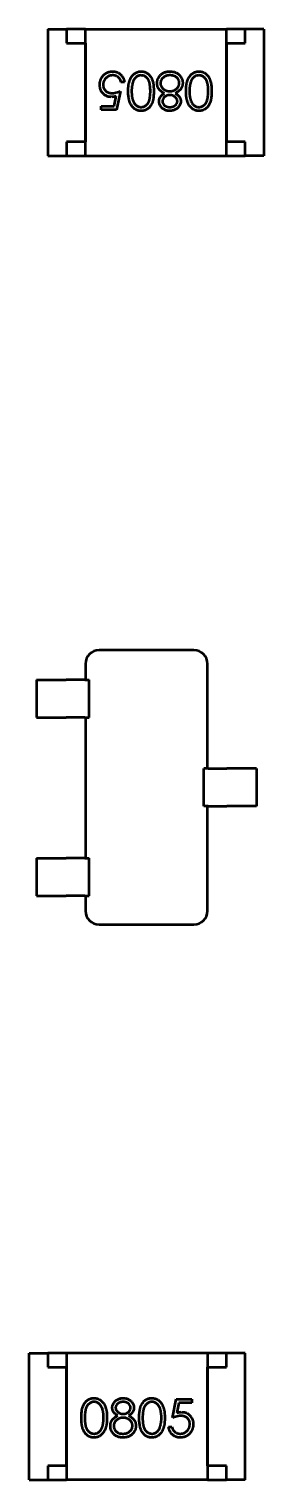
# Model space of a CAD drawing. Header units: millimetres. Extents: x -309 to 752, y -52 to 188.
# Drawn here: x 43.39 to 45.89, y 104.9 to 120.35 of the extents above; entities that cross this region are included whole.
import ezdxf

# ---------------------------------------------------------------- set-up
doc = ezdxf.new("R2010")
doc.units = ezdxf.units.MM
doc.header["$LTSCALE"] = 0.5
doc.layers.add('Видимый контур (ГОСТ)', color=7, linetype='Continuous', lineweight=50)

msp = doc.modelspace()

# ---------------------------------------------------------------- linework, layer by layer
at = {"layer": 'Видимый контур (ГОСТ)'}
for p, q in [((43.586, 120.351), (43.586, 119.001)), ((43.586, 120.351), (43.786, 120.351)), ((43.986, 120.351), (43.786, 120.351)), ((43.786, 120.351), (43.786, 120.201)), ((43.986, 119.001), (43.986, 120.351)), ((43.986, 120.351), (45.486, 120.351)), ((45.686, 120.351), (45.486, 120.351)), ((45.486, 119.001), (45.486, 120.351)), ((45.686, 120.201), (45.686, 120.351)), ((45.886, 120.351), (45.686, 120.351)), ((45.886, 120.351), (45.886, 119.001)), ((43.786, 120.201), (43.986, 120.201)), ((43.986, 120.201), (43.986, 119.151)), ((45.486, 120.201), (45.686, 120.201)), ((45.486, 120.201), (45.486, 119.151)), ((44.4, 119.786), (44.364, 119.786)), ((44.29, 119.53), (44.312, 119.635)), ((44.359, 119.689), (44.318, 119.489)), ((44.154, 119.53), (44.29, 119.53)), ((44.154, 119.489), (44.154, 119.53)), ((44.318, 119.489), (44.154, 119.489)), ((43.786, 119.151), (43.786, 119.001)), ((43.986, 119.151), (43.786, 119.151)), ((45.686, 119.151), (45.486, 119.151)), ((45.686, 119.001), (45.686, 119.151)), ((43.586, 119.001), (43.786, 119.001)), ((43.786, 119.001), (43.986, 119.001)), ((43.986, 119.001), (45.486, 119.001)), ((45.486, 119.001), (45.686, 119.001)), ((45.886, 119.001), (45.686, 119.001)), ((45.141, 113.736), (44.131, 113.736)), ((43.986, 113.591), (43.986, 113.421)), ((45.286, 112.476), (45.286, 113.591)), ((43.466, 113.421), (43.466, 113.021)), ((43.466, 113.421), (43.69, 113.421)), ((43.69, 113.421), (43.74, 113.421)), ((43.74, 113.421), (43.782, 113.421)), ((43.981, 113.421), (43.782, 113.421)), ((43.981, 113.421), (44.026, 113.421)), ((44.026, 113.021), (44.026, 113.421)), ((43.466, 113.021), (43.69, 113.021)), ((43.69, 113.021), (43.74, 113.021)), ((43.74, 113.021), (43.782, 113.021)), ((43.981, 113.021), (43.782, 113.021)), ((43.981, 113.021), (44.026, 113.021)), ((43.986, 113.021), (43.986, 111.521)), ((45.246, 112.076), (45.246, 112.476)), ((45.291, 112.476), (45.246, 112.476)), ((45.291, 112.476), (45.49, 112.476)), ((45.531, 112.476), (45.49, 112.476)), ((45.581, 112.476), (45.531, 112.476)), ((45.806, 112.476), (45.581, 112.476)), ((45.806, 112.476), (45.806, 112.076)), ((45.291, 112.076), (45.246, 112.076)), ((45.286, 110.961), (45.286, 112.076)), ((45.291, 112.076), (45.49, 112.076)), ((45.531, 112.076), (45.49, 112.076)), ((45.581, 112.076), (45.531, 112.076)), ((45.806, 112.076), (45.581, 112.076)), ((43.466, 111.521), (43.69, 111.521)), ((43.466, 111.521), (43.466, 111.121)), ((43.69, 111.521), (43.74, 111.521)), ((43.74, 111.521), (43.782, 111.521)), ((43.981, 111.521), (43.782, 111.521)), ((43.981, 111.521), (44.026, 111.521)), ((44.026, 111.121), (44.026, 111.521)), ((43.466, 111.121), (43.69, 111.121)), ((43.69, 111.121), (43.74, 111.121)), ((43.74, 111.121), (43.782, 111.121)), ((43.981, 111.121), (43.782, 111.121)), ((43.981, 111.121), (44.026, 111.121)), ((43.986, 111.121), (43.986, 110.961)), ((44.131, 110.816), (45.141, 110.816)), ((43.386, 104.901), (43.386, 106.251)), ((43.386, 106.251), (43.586, 106.251)), ((43.786, 106.251), (43.586, 106.251)), ((43.586, 106.251), (43.586, 106.101)), ((45.286, 106.251), (43.786, 106.251)), ((43.786, 106.251), (43.786, 104.901)), ((45.486, 106.251), (45.286, 106.251)), ((45.286, 106.251), (45.286, 104.901)), ((45.686, 106.251), (45.486, 106.251)), ((45.486, 106.101), (45.486, 106.251)), ((45.686, 104.901), (45.686, 106.251)), ((43.586, 106.101), (43.786, 106.101)), ((43.786, 105.051), (43.786, 106.101)), ((45.286, 106.101), (45.486, 106.101)), ((45.286, 105.051), (45.286, 106.101)), ((44.912, 105.563), (44.953, 105.763)), ((44.953, 105.763), (45.117, 105.763)), ((44.981, 105.722), (44.96, 105.617)), ((45.117, 105.722), (44.981, 105.722)), ((45.117, 105.763), (45.117, 105.722)), ((44.871, 105.466), (44.907, 105.466)), ((43.586, 105.051), (43.586, 104.901)), ((43.786, 105.051), (43.586, 105.051)), ((45.486, 105.051), (45.286, 105.051)), ((45.486, 104.901), (45.486, 105.051)), ((43.386, 104.901), (43.586, 104.901)), ((43.586, 104.901), (43.786, 104.901)), ((45.286, 104.901), (43.786, 104.901)), ((45.286, 104.901), (45.486, 104.901)), ((45.686, 104.901), (45.486, 104.901))]:
    msp.add_line(p, q, dxfattribs=at)
for centre, major_axis, start_param, end_param in [((44.141, 113.581), (0.113, -0.113), 2.389713, 3.893472), ((45.13, 113.581), (0.113, 0.113), 5.531306, 7.035065), ((44.141, 110.971), (0.113, 0.113), 2.389713, 3.893472), ((45.13, 110.971), (0.113, -0.113), 5.531306, 7.035065)]:
    msp.add_ellipse(centre, major_axis=major_axis, ratio=0.935113, start_param=start_param, end_param=end_param, dxfattribs=at)
for points, knots in [([(44.139, 119.758), (44.139, 119.761), (44.139, 119.768), (44.14, 119.777), (44.141, 119.787), (44.143, 119.796), (44.146, 119.805), (44.149, 119.814), (44.153, 119.822), (44.157, 119.831), (44.161, 119.839), (44.167, 119.846), (44.172, 119.853), (44.178, 119.86), (44.185, 119.866), (44.191, 119.872), (44.199, 119.877), (44.206, 119.881), (44.214, 119.886), (44.222, 119.889), (44.231, 119.892), (44.24, 119.895), (44.249, 119.897), (44.258, 119.898), (44.268, 119.899), (44.275, 119.899), (44.278, 119.899)], [0, 0, 0, 0, 0.044014, 0.087434, 0.130118, 0.172554, 0.214555, 0.256298, 0.298438, 0.340849, 0.382715, 0.423924, 0.464246, 0.504074, 0.543862, 0.583567, 0.623094, 0.663229, 0.703551, 0.743938, 0.784541, 0.82575, 0.867757, 0.910745, 0.954914, 1, 1, 1, 1]), ([(44.278, 119.899), (44.282, 119.899), (44.29, 119.899), (44.301, 119.897), (44.312, 119.895), (44.323, 119.891), (44.333, 119.887), (44.343, 119.881), (44.352, 119.875), (44.36, 119.868), (44.368, 119.86), (44.375, 119.851), (44.382, 119.841), (44.387, 119.832), (44.392, 119.821), (44.395, 119.81), (44.398, 119.798), (44.4, 119.79), (44.4, 119.786)], [0, 0, 0, 0, 0.065421, 0.128708, 0.190236, 0.250724, 0.310637, 0.370766, 0.431615, 0.493523, 0.555883, 0.617342, 0.678668, 0.740711, 0.802985, 0.866803, 0.932347, 1, 1, 1, 1]), ([(44.441, 119.689), (44.441, 119.695), (44.441, 119.707), (44.442, 119.724), (44.444, 119.741), (44.445, 119.756), (44.448, 119.771), (44.451, 119.784), (44.455, 119.797), (44.459, 119.809), (44.464, 119.82), (44.469, 119.83), (44.474, 119.839), (44.48, 119.848), (44.487, 119.856), (44.494, 119.864), (44.501, 119.87), (44.509, 119.876), (44.517, 119.882), (44.525, 119.886), (44.534, 119.89), (44.542, 119.893), (44.551, 119.896), (44.56, 119.898), (44.57, 119.899), (44.576, 119.899), (44.579, 119.899)], [0, 0, 0, 0, 0.065063, 0.126773, 0.185516, 0.240765, 0.29298, 0.34225, 0.388919, 0.432776, 0.474628, 0.514775, 0.553606, 0.591426, 0.628028, 0.663804, 0.698984, 0.733591, 0.767628, 0.801208, 0.834264, 0.866981, 0.89972, 0.932702, 0.966176, 1, 1, 1, 1]), ([(44.579, 119.899), (44.582, 119.899), (44.589, 119.899), (44.598, 119.898), (44.607, 119.896), (44.616, 119.894), (44.624, 119.891), (44.632, 119.887), (44.64, 119.882), (44.648, 119.877), (44.656, 119.871), (44.663, 119.865), (44.669, 119.857), (44.675, 119.85), (44.681, 119.841), (44.687, 119.832), (44.692, 119.822), (44.696, 119.811), (44.7, 119.8), (44.704, 119.787), (44.706, 119.773), (44.709, 119.759), (44.711, 119.743), (44.712, 119.726), (44.713, 119.708), (44.713, 119.695), (44.713, 119.689)], [0, 0, 0, 0, 0.033787, 0.066622, 0.099285, 0.131361, 0.163585, 0.196104, 0.228902, 0.262158, 0.295991, 0.330218, 0.36506, 0.400951, 0.43762, 0.475708, 0.515381, 0.556414, 0.599765, 0.646424, 0.696431, 0.749782, 0.806573, 0.867436, 0.931887, 1, 1, 1, 1]), ([(44.779, 119.855), (44.782, 119.859), (44.789, 119.866), (44.8, 119.875), (44.811, 119.882), (44.824, 119.888), (44.838, 119.893), (44.853, 119.897), (44.869, 119.899), (44.88, 119.899), (44.885, 119.899)], [0, 0, 0, 0, 0.119283, 0.237093, 0.354796, 0.474576, 0.59746, 0.724926, 0.858883, 1, 1, 1, 1]), ([(44.885, 119.899), (44.891, 119.899), (44.901, 119.899), (44.916, 119.897), (44.931, 119.894), (44.944, 119.89), (44.956, 119.884), (44.967, 119.878), (44.977, 119.87), (44.986, 119.861), (44.994, 119.851), (45.001, 119.841), (45.007, 119.831), (45.012, 119.82), (45.016, 119.809), (45.019, 119.798), (45.02, 119.787), (45.021, 119.779), (45.021, 119.776)], [0, 0, 0, 0, 0.078556, 0.152863, 0.22356, 0.290375, 0.355403, 0.418291, 0.480389, 0.543073, 0.604924, 0.664398, 0.721943, 0.778375, 0.83383, 0.888861, 0.944089, 1, 1, 1, 1]), ([(45.057, 119.689), (45.057, 119.695), (45.057, 119.707), (45.058, 119.724), (45.059, 119.741), (45.061, 119.756), (45.063, 119.771), (45.067, 119.784), (45.07, 119.797), (45.074, 119.809), (45.079, 119.82), (45.084, 119.83), (45.09, 119.839), (45.096, 119.848), (45.102, 119.856), (45.109, 119.864), (45.116, 119.87), (45.124, 119.876), (45.132, 119.882), (45.14, 119.886), (45.149, 119.89), (45.158, 119.893), (45.167, 119.896), (45.176, 119.898), (45.185, 119.899), (45.191, 119.899), (45.195, 119.899)], [0, 0, 0, 0, 0.065063, 0.126773, 0.185516, 0.240765, 0.29298, 0.34225, 0.388919, 0.432776, 0.474628, 0.514775, 0.553606, 0.591426, 0.628028, 0.663804, 0.698984, 0.733591, 0.767628, 0.801208, 0.834264, 0.866981, 0.89972, 0.932702, 0.966176, 1, 1, 1, 1]), ([(45.195, 119.899), (45.198, 119.899), (45.204, 119.899), (45.213, 119.898), (45.222, 119.896), (45.231, 119.894), (45.239, 119.891), (45.248, 119.887), (45.256, 119.882), (45.264, 119.877), (45.271, 119.871), (45.278, 119.865), (45.285, 119.857), (45.291, 119.85), (45.297, 119.841), (45.302, 119.832), (45.307, 119.822), (45.311, 119.811), (45.315, 119.8), (45.319, 119.787), (45.322, 119.773), (45.324, 119.759), (45.326, 119.743), (45.327, 119.726), (45.328, 119.708), (45.328, 119.695), (45.328, 119.689)], [0, 0, 0, 0, 0.033787, 0.066622, 0.099285, 0.131361, 0.163585, 0.196104, 0.228902, 0.262158, 0.295991, 0.330218, 0.36506, 0.400951, 0.43762, 0.475708, 0.515381, 0.556414, 0.599765, 0.646424, 0.696431, 0.749782, 0.806573, 0.867436, 0.931887, 1, 1, 1, 1]), ([(44.265, 119.627), (44.26, 119.627), (44.251, 119.628), (44.238, 119.629), (44.226, 119.632), (44.214, 119.636), (44.203, 119.641), (44.193, 119.648), (44.183, 119.655), (44.174, 119.664), (44.166, 119.673), (44.158, 119.684), (44.152, 119.694), (44.147, 119.706), (44.143, 119.718), (44.141, 119.731), (44.139, 119.744), (44.139, 119.753), (44.139, 119.758)], [0, 0, 0, 0, 0.065808, 0.129394, 0.190894, 0.251281, 0.310815, 0.370371, 0.430768, 0.492881, 0.555104, 0.616067, 0.677256, 0.73826, 0.800762, 0.864778, 0.931045, 1, 1, 1, 1]), ([(44.276, 119.858), (44.273, 119.858), (44.266, 119.858), (44.256, 119.856), (44.246, 119.854), (44.237, 119.851), (44.228, 119.847), (44.22, 119.842), (44.212, 119.836), (44.204, 119.829), (44.197, 119.822), (44.191, 119.814), (44.186, 119.805), (44.182, 119.796), (44.179, 119.787), (44.176, 119.777), (44.175, 119.767), (44.175, 119.76), (44.175, 119.757)], [0, 0, 0, 0, 0.064207, 0.126425, 0.18768, 0.248216, 0.308305, 0.369661, 0.431699, 0.495947, 0.559758, 0.622295, 0.683911, 0.745092, 0.80674, 0.869087, 0.93329, 1, 1, 1, 1]), ([(44.175, 119.757), (44.175, 119.753), (44.175, 119.747), (44.176, 119.738), (44.178, 119.729), (44.181, 119.721), (44.185, 119.713), (44.189, 119.706), (44.195, 119.699), (44.201, 119.693), (44.208, 119.687), (44.215, 119.682), (44.223, 119.678), (44.231, 119.674), (44.241, 119.672), (44.25, 119.67), (44.26, 119.668), (44.267, 119.668), (44.271, 119.668)], [0, 0, 0, 0, 0.065351, 0.127916, 0.18836, 0.247216, 0.30563, 0.36377, 0.422661, 0.482687, 0.5433, 0.604118, 0.664965, 0.727413, 0.791468, 0.858055, 0.927037, 1, 1, 1, 1]), ([(44.364, 119.786), (44.363, 119.79), (44.362, 119.797), (44.358, 119.808), (44.353, 119.817), (44.348, 119.825), (44.342, 119.832), (44.334, 119.839), (44.326, 119.844), (44.317, 119.849), (44.307, 119.853), (44.297, 119.856), (44.287, 119.858), (44.28, 119.858), (44.276, 119.858)], [0, 0, 0, 0, 0.094687, 0.181994, 0.264377, 0.34218, 0.418618, 0.496509, 0.577369, 0.661511, 0.746733, 0.831258, 0.915206, 1, 1, 1, 1]), ([(44.492, 119.789), (44.491, 119.786), (44.489, 119.779), (44.485, 119.767), (44.483, 119.755), (44.481, 119.743), (44.479, 119.73), (44.478, 119.717), (44.477, 119.703), (44.477, 119.694), (44.477, 119.689)], [0, 0, 0, 0, 0.110588, 0.224542, 0.342503, 0.464324, 0.590756, 0.722227, 0.858843, 1, 1, 1, 1]), ([(44.578, 119.858), (44.574, 119.858), (44.565, 119.857), (44.552, 119.854), (44.539, 119.849), (44.529, 119.842), (44.522, 119.836), (44.517, 119.831), (44.512, 119.826), (44.507, 119.819), (44.503, 119.813), (44.499, 119.805), (44.495, 119.798), (44.493, 119.792), (44.492, 119.789)], [0, 0, 0, 0, 0.112813, 0.225394, 0.339595, 0.459675, 0.521735, 0.583926, 0.648174, 0.713881, 0.781004, 0.851451, 0.924051, 1, 1, 1, 1]), ([(44.677, 119.689), (44.677, 119.694), (44.677, 119.704), (44.676, 119.72), (44.675, 119.734), (44.674, 119.747), (44.672, 119.759), (44.67, 119.77), (44.668, 119.78), (44.665, 119.789), (44.662, 119.797), (44.658, 119.805), (44.654, 119.812), (44.65, 119.819), (44.645, 119.825), (44.64, 119.831), (44.635, 119.836), (44.627, 119.842), (44.617, 119.848), (44.604, 119.854), (44.591, 119.857), (44.582, 119.858), (44.578, 119.858)], [0, 0, 0, 0, 0.072951, 0.141584, 0.205926, 0.265301, 0.320597, 0.371817, 0.41879, 0.461699, 0.502134, 0.540804, 0.578181, 0.614297, 0.649678, 0.684299, 0.718359, 0.752081, 0.817652, 0.879722, 0.939966, 1, 1, 1, 1]), ([(44.749, 119.772), (44.749, 119.776), (44.749, 119.784), (44.751, 119.795), (44.753, 119.806), (44.756, 119.817), (44.761, 119.827), (44.766, 119.837), (44.772, 119.846), (44.777, 119.852), (44.779, 119.855)], [0, 0, 0, 0, 0.128158, 0.253673, 0.377325, 0.499385, 0.622918, 0.745839, 0.871395, 1, 1, 1, 1]), ([(44.826, 119.666), (44.823, 119.668), (44.817, 119.671), (44.807, 119.676), (44.799, 119.682), (44.791, 119.688), (44.784, 119.694), (44.778, 119.7), (44.772, 119.706), (44.767, 119.713), (44.763, 119.719), (44.759, 119.726), (44.756, 119.733), (44.753, 119.741), (44.751, 119.748), (44.75, 119.756), (44.749, 119.764), (44.749, 119.77), (44.749, 119.772)], [0, 0, 0, 0, 0.079525, 0.1551, 0.22722, 0.295911, 0.362056, 0.42552, 0.485813, 0.544495, 0.60146, 0.657841, 0.713974, 0.769468, 0.82613, 0.882885, 0.940701, 1, 1, 1, 1]), ([(44.885, 119.858), (44.881, 119.858), (44.874, 119.858), (44.863, 119.857), (44.853, 119.855), (44.844, 119.852), (44.835, 119.848), (44.827, 119.844), (44.819, 119.839), (44.812, 119.833), (44.806, 119.826), (44.8, 119.819), (44.795, 119.812), (44.791, 119.805), (44.788, 119.797), (44.786, 119.79), (44.785, 119.781), (44.785, 119.776), (44.785, 119.773)], [0, 0, 0, 0, 0.076559, 0.149161, 0.218827, 0.285567, 0.350313, 0.414125, 0.477179, 0.540368, 0.602202, 0.662034, 0.719934, 0.775907, 0.831115, 0.886667, 0.942552, 1, 1, 1, 1]), ([(44.785, 119.773), (44.785, 119.77), (44.785, 119.765), (44.786, 119.757), (44.789, 119.749), (44.792, 119.742), (44.796, 119.734), (44.801, 119.727), (44.807, 119.721), (44.813, 119.714), (44.821, 119.708), (44.828, 119.703), (44.837, 119.699), (44.845, 119.695), (44.854, 119.692), (44.863, 119.69), (44.873, 119.689), (44.879, 119.689), (44.883, 119.689)], [0, 0, 0, 0, 0.057339, 0.113063, 0.169181, 0.225775, 0.283826, 0.343454, 0.405907, 0.471392, 0.538003, 0.603064, 0.667602, 0.732225, 0.797005, 0.863048, 0.930357, 1, 1, 1, 1]), ([(44.883, 119.689), (44.886, 119.689), (44.893, 119.689), (44.903, 119.69), (44.913, 119.692), (44.923, 119.695), (44.931, 119.699), (44.94, 119.704), (44.948, 119.709), (44.956, 119.715), (44.962, 119.722), (44.968, 119.729), (44.973, 119.736), (44.978, 119.744), (44.981, 119.751), (44.983, 119.76), (44.984, 119.768), (44.985, 119.774), (44.985, 119.777)], [0, 0, 0, 0, 0.071269, 0.139812, 0.206497, 0.271535, 0.336082, 0.400528, 0.464984, 0.53005, 0.594423, 0.655583, 0.714849, 0.772115, 0.828999, 0.885122, 0.942079, 1, 1, 1, 1]), ([(44.985, 119.777), (44.985, 119.78), (44.984, 119.787), (44.982, 119.798), (44.978, 119.808), (44.972, 119.818), (44.966, 119.827), (44.957, 119.835), (44.948, 119.842), (44.937, 119.848), (44.925, 119.852), (44.913, 119.856), (44.899, 119.858), (44.89, 119.858), (44.885, 119.858)], [0, 0, 0, 0, 0.074898, 0.148596, 0.224471, 0.302323, 0.381919, 0.461149, 0.542417, 0.626716, 0.714597, 0.804903, 0.900127, 1, 1, 1, 1]), ([(45.021, 119.776), (45.021, 119.773), (45.02, 119.767), (45.02, 119.759), (45.018, 119.751), (45.016, 119.743), (45.013, 119.736), (45.01, 119.728), (45.006, 119.721), (45.002, 119.714), (44.997, 119.708), (44.991, 119.701), (44.985, 119.695), (44.978, 119.689), (44.97, 119.682), (44.961, 119.677), (44.952, 119.671), (44.945, 119.668), (44.942, 119.666)], [0, 0, 0, 0, 0.058854, 0.116315, 0.172675, 0.22878, 0.28458, 0.340257, 0.39663, 0.453507, 0.512318, 0.572648, 0.636022, 0.702363, 0.771483, 0.844184, 0.92007, 1, 1, 1, 1]), ([(45.108, 119.789), (45.106, 119.786), (45.104, 119.779), (45.101, 119.767), (45.098, 119.755), (45.096, 119.743), (45.095, 119.73), (45.093, 119.717), (45.093, 119.703), (45.093, 119.694), (45.092, 119.689)], [0, 0, 0, 0, 0.110588, 0.224542, 0.342503, 0.464324, 0.590756, 0.722227, 0.858843, 1, 1, 1, 1]), ([(45.193, 119.858), (45.189, 119.858), (45.18, 119.857), (45.167, 119.854), (45.155, 119.849), (45.145, 119.842), (45.137, 119.836), (45.132, 119.831), (45.127, 119.826), (45.122, 119.819), (45.118, 119.813), (45.114, 119.805), (45.111, 119.798), (45.109, 119.792), (45.108, 119.789)], [0, 0, 0, 0, 0.112813, 0.225394, 0.339595, 0.459675, 0.521735, 0.583926, 0.648174, 0.713881, 0.781004, 0.851451, 0.924051, 1, 1, 1, 1]), ([(45.292, 119.689), (45.292, 119.694), (45.292, 119.704), (45.292, 119.72), (45.291, 119.734), (45.29, 119.747), (45.288, 119.759), (45.286, 119.77), (45.283, 119.78), (45.28, 119.789), (45.277, 119.797), (45.273, 119.805), (45.27, 119.812), (45.265, 119.819), (45.26, 119.825), (45.255, 119.831), (45.25, 119.836), (45.242, 119.842), (45.232, 119.848), (45.22, 119.854), (45.207, 119.857), (45.198, 119.858), (45.193, 119.858)], [0, 0, 0, 0, 0.072951, 0.141584, 0.205926, 0.265301, 0.320597, 0.371817, 0.41879, 0.461699, 0.502134, 0.540804, 0.578181, 0.614297, 0.649678, 0.684299, 0.718359, 0.752081, 0.817652, 0.879722, 0.939966, 1, 1, 1, 1]), ([(44.312, 119.635), (44.307, 119.634), (44.299, 119.632), (44.287, 119.629), (44.276, 119.628), (44.268, 119.627), (44.265, 119.627)], [0, 0, 0, 0, 0.275068, 0.532901, 0.773973, 1, 1, 1, 1]), ([(44.271, 119.668), (44.278, 119.668), (44.291, 119.669), (44.331, 119.678), (44.35, 119.685), (44.359, 119.689)], [0, 0, 0, 0, 0.001976248, 0.001976248, 0.003940074, 0.003940074, 0.003940074, 0.003940074]), ([(44.579, 119.479), (44.576, 119.479), (44.57, 119.479), (44.56, 119.48), (44.551, 119.482), (44.542, 119.484), (44.534, 119.487), (44.525, 119.491), (44.517, 119.496), (44.509, 119.501), (44.501, 119.507), (44.494, 119.514), (44.487, 119.521), (44.481, 119.529), (44.475, 119.538), (44.469, 119.547), (44.464, 119.558), (44.459, 119.568), (44.455, 119.58), (44.451, 119.593), (44.448, 119.607), (44.446, 119.621), (44.444, 119.637), (44.442, 119.653), (44.441, 119.671), (44.441, 119.683), (44.441, 119.689)], [0, 0, 0, 0, 0.033788, 0.067194, 0.099862, 0.132567, 0.165151, 0.197913, 0.231319, 0.265083, 0.299255, 0.334399, 0.369943, 0.406284, 0.444064, 0.482998, 0.523354, 0.565537, 0.609613, 0.656391, 0.705885, 0.758325, 0.813832, 0.872795, 0.934722, 1, 1, 1, 1]), ([(44.477, 119.689), (44.477, 119.684), (44.477, 119.675), (44.478, 119.661), (44.479, 119.648), (44.48, 119.635), (44.482, 119.624), (44.484, 119.612), (44.487, 119.602), (44.49, 119.592), (44.494, 119.583), (44.498, 119.575), (44.502, 119.567), (44.506, 119.559), (44.511, 119.553), (44.516, 119.547), (44.522, 119.542), (44.53, 119.535), (44.54, 119.529), (44.552, 119.524), (44.565, 119.52), (44.574, 119.52), (44.578, 119.52)], [0, 0, 0, 0, 0.065681, 0.128486, 0.188175, 0.245106, 0.299448, 0.350823, 0.399942, 0.446672, 0.491255, 0.533376, 0.573853, 0.612526, 0.649597, 0.685532, 0.720106, 0.753838, 0.818925, 0.880493, 0.940311, 1, 1, 1, 1]), ([(44.578, 119.52), (44.582, 119.52), (44.591, 119.52), (44.604, 119.524), (44.617, 119.529), (44.627, 119.536), (44.635, 119.541), (44.64, 119.547), (44.645, 119.552), (44.65, 119.559), (44.654, 119.565), (44.658, 119.572), (44.662, 119.58), (44.665, 119.589), (44.668, 119.598), (44.67, 119.608), (44.672, 119.619), (44.674, 119.631), (44.675, 119.644), (44.676, 119.658), (44.677, 119.673), (44.677, 119.683), (44.677, 119.689)], [0, 0, 0, 0, 0.060387, 0.120883, 0.182755, 0.247811, 0.281299, 0.315088, 0.349702, 0.384857, 0.420966, 0.458511, 0.497175, 0.537602, 0.580503, 0.627468, 0.678388, 0.733983, 0.793747, 0.857714, 0.926698, 1, 1, 1, 1]), ([(44.713, 119.689), (44.713, 119.683), (44.713, 119.67), (44.712, 119.652), (44.711, 119.635), (44.709, 119.619), (44.707, 119.604), (44.704, 119.591), (44.7, 119.578), (44.696, 119.567), (44.692, 119.556), (44.687, 119.546), (44.682, 119.537), (44.676, 119.528), (44.67, 119.52), (44.663, 119.513), (44.656, 119.507), (44.648, 119.501), (44.641, 119.496), (44.632, 119.491), (44.624, 119.487), (44.616, 119.484), (44.607, 119.482), (44.598, 119.48), (44.589, 119.479), (44.582, 119.479), (44.579, 119.479)], [0, 0, 0, 0, 0.068595, 0.133246, 0.194313, 0.251279, 0.304513, 0.354235, 0.400481, 0.443411, 0.484015, 0.523252, 0.561042, 0.5979, 0.633518, 0.668314, 0.702496, 0.736685, 0.770293, 0.803437, 0.835913, 0.86846, 0.900847, 0.933467, 0.966258, 1, 1, 1, 1]), ([(44.769, 119.582), (44.77, 119.587), (44.77, 119.595), (44.773, 119.608), (44.777, 119.619), (44.783, 119.63), (44.791, 119.64), (44.801, 119.65), (44.813, 119.658), (44.822, 119.663), (44.826, 119.666)], [0, 0, 0, 0, 0.121904, 0.239413, 0.35541, 0.472091, 0.592859, 0.718703, 0.854892, 1, 1, 1, 1]), ([(44.883, 119.648), (44.88, 119.648), (44.873, 119.647), (44.863, 119.646), (44.854, 119.643), (44.844, 119.639), (44.836, 119.634), (44.828, 119.628), (44.821, 119.621), (44.815, 119.613), (44.811, 119.605), (44.808, 119.597), (44.806, 119.589), (44.805, 119.584), (44.805, 119.581)], [0, 0, 0, 0, 0.08969, 0.178494, 0.266838, 0.356558, 0.445334, 0.530806, 0.614076, 0.697707, 0.779142, 0.855354, 0.928557, 1, 1, 1, 1]), ([(44.964, 119.582), (44.964, 119.584), (44.964, 119.588), (44.963, 119.594), (44.961, 119.6), (44.958, 119.606), (44.955, 119.611), (44.951, 119.617), (44.946, 119.622), (44.94, 119.627), (44.934, 119.632), (44.928, 119.636), (44.921, 119.64), (44.914, 119.643), (44.907, 119.645), (44.899, 119.647), (44.891, 119.648), (44.886, 119.648), (44.883, 119.648)], [0, 0, 0, 0, 0.054564, 0.107826, 0.161924, 0.21751, 0.274498, 0.334815, 0.397555, 0.464755, 0.532901, 0.600097, 0.665354, 0.731084, 0.796883, 0.863292, 0.930831, 1, 1, 1, 1]), ([(44.942, 119.666), (44.946, 119.663), (44.955, 119.659), (44.967, 119.65), (44.977, 119.64), (44.986, 119.629), (44.992, 119.618), (44.997, 119.606), (45, 119.594), (45, 119.585), (45, 119.581)], [0, 0, 0, 0, 0.14586, 0.282426, 0.41085, 0.535029, 0.654701, 0.770133, 0.884556, 1, 1, 1, 1]), ([(45.195, 119.479), (45.191, 119.479), (45.185, 119.479), (45.176, 119.48), (45.167, 119.482), (45.158, 119.484), (45.149, 119.487), (45.141, 119.491), (45.132, 119.496), (45.124, 119.501), (45.117, 119.507), (45.109, 119.514), (45.103, 119.521), (45.096, 119.529), (45.09, 119.538), (45.085, 119.547), (45.08, 119.558), (45.075, 119.568), (45.07, 119.58), (45.067, 119.593), (45.064, 119.607), (45.061, 119.621), (45.059, 119.637), (45.058, 119.653), (45.057, 119.671), (45.057, 119.683), (45.057, 119.689)], [0, 0, 0, 0, 0.033788, 0.067194, 0.099862, 0.132567, 0.165151, 0.197913, 0.231319, 0.265083, 0.299255, 0.334399, 0.369943, 0.406284, 0.444064, 0.482998, 0.523354, 0.565537, 0.609613, 0.656391, 0.705885, 0.758325, 0.813832, 0.872795, 0.934722, 1, 1, 1, 1]), ([(45.092, 119.689), (45.093, 119.684), (45.093, 119.675), (45.093, 119.661), (45.094, 119.648), (45.096, 119.635), (45.098, 119.624), (45.1, 119.612), (45.103, 119.602), (45.106, 119.592), (45.109, 119.583), (45.113, 119.575), (45.117, 119.567), (45.122, 119.559), (45.127, 119.553), (45.132, 119.547), (45.137, 119.542), (45.145, 119.535), (45.155, 119.529), (45.167, 119.524), (45.18, 119.52), (45.189, 119.52), (45.193, 119.52)], [0, 0, 0, 0, 0.065681, 0.128486, 0.188175, 0.245106, 0.299448, 0.350823, 0.399942, 0.446672, 0.491255, 0.533376, 0.573853, 0.612526, 0.649597, 0.685532, 0.720106, 0.753838, 0.818925, 0.880493, 0.940311, 1, 1, 1, 1]), ([(45.193, 119.52), (45.198, 119.52), (45.207, 119.52), (45.22, 119.524), (45.232, 119.529), (45.242, 119.536), (45.25, 119.541), (45.255, 119.547), (45.26, 119.552), (45.265, 119.559), (45.269, 119.565), (45.273, 119.572), (45.277, 119.58), (45.28, 119.589), (45.283, 119.598), (45.286, 119.608), (45.288, 119.619), (45.289, 119.631), (45.291, 119.644), (45.292, 119.658), (45.292, 119.673), (45.292, 119.683), (45.292, 119.689)], [0, 0, 0, 0, 0.060387, 0.120883, 0.182755, 0.247811, 0.281299, 0.315088, 0.349702, 0.384857, 0.420966, 0.458511, 0.497175, 0.537602, 0.580503, 0.627468, 0.678388, 0.733983, 0.793747, 0.857714, 0.926698, 1, 1, 1, 1]), ([(45.328, 119.689), (45.328, 119.683), (45.328, 119.67), (45.327, 119.652), (45.326, 119.635), (45.324, 119.619), (45.322, 119.604), (45.319, 119.591), (45.316, 119.578), (45.312, 119.567), (45.307, 119.556), (45.302, 119.546), (45.297, 119.537), (45.291, 119.528), (45.285, 119.52), (45.278, 119.513), (45.271, 119.507), (45.264, 119.501), (45.256, 119.496), (45.248, 119.491), (45.24, 119.487), (45.231, 119.484), (45.222, 119.482), (45.213, 119.48), (45.204, 119.479), (45.198, 119.479), (45.195, 119.479)], [0, 0, 0, 0, 0.068595, 0.133246, 0.194313, 0.251279, 0.304513, 0.354235, 0.400481, 0.443411, 0.484015, 0.523252, 0.561042, 0.5979, 0.633518, 0.668314, 0.702496, 0.736685, 0.770293, 0.803437, 0.835913, 0.86846, 0.900847, 0.933467, 0.966258, 1, 1, 1, 1]), ([(44.883, 119.479), (44.878, 119.479), (44.868, 119.479), (44.853, 119.482), (44.839, 119.486), (44.826, 119.492), (44.813, 119.5), (44.802, 119.509), (44.792, 119.52), (44.784, 119.531), (44.778, 119.543), (44.773, 119.556), (44.77, 119.569), (44.77, 119.578), (44.769, 119.582)], [0, 0, 0, 0, 0.08941, 0.176306, 0.262626, 0.349446, 0.435498, 0.518928, 0.601355, 0.684256, 0.765807, 0.844877, 0.92228, 1, 1, 1, 1]), ([(44.805, 119.581), (44.805, 119.579), (44.805, 119.575), (44.806, 119.57), (44.808, 119.564), (44.81, 119.559), (44.813, 119.554), (44.817, 119.549), (44.821, 119.544), (44.826, 119.539), (44.831, 119.534), (44.837, 119.53), (44.844, 119.527), (44.851, 119.524), (44.859, 119.522), (44.867, 119.521), (44.876, 119.52), (44.882, 119.52), (44.885, 119.52)], [0, 0, 0, 0, 0.050902, 0.101034, 0.151084, 0.203062, 0.256248, 0.310847, 0.368769, 0.430015, 0.49252, 0.556049, 0.621996, 0.690192, 0.761385, 0.836356, 0.915487, 1, 1, 1, 1]), ([(45, 119.581), (45, 119.577), (45, 119.568), (44.997, 119.556), (44.992, 119.543), (44.985, 119.531), (44.976, 119.519), (44.966, 119.509), (44.955, 119.5), (44.942, 119.492), (44.928, 119.486), (44.914, 119.482), (44.898, 119.479), (44.888, 119.479), (44.883, 119.479)], [0, 0, 0, 0, 0.074058, 0.14887, 0.226668, 0.307735, 0.391157, 0.473929, 0.557928, 0.644989, 0.733364, 0.821092, 0.909287, 1, 1, 1, 1]), ([(44.885, 119.52), (44.888, 119.52), (44.893, 119.52), (44.901, 119.521), (44.909, 119.522), (44.916, 119.524), (44.923, 119.527), (44.93, 119.53), (44.936, 119.534), (44.942, 119.538), (44.947, 119.543), (44.952, 119.547), (44.955, 119.553), (44.959, 119.558), (44.961, 119.564), (44.963, 119.569), (44.964, 119.576), (44.964, 119.58), (44.964, 119.582)], [0, 0, 0, 0, 0.075243, 0.147209, 0.216447, 0.284025, 0.350655, 0.415031, 0.47963, 0.544652, 0.608044, 0.667828, 0.725114, 0.780992, 0.835527, 0.889438, 0.944072, 1, 1, 1, 1]), ([(43.943, 105.563), (43.943, 105.569), (43.943, 105.582), (43.944, 105.6), (43.945, 105.617), (43.947, 105.633), (43.949, 105.648), (43.952, 105.661), (43.956, 105.674), (43.96, 105.685), (43.964, 105.696), (43.969, 105.706), (43.975, 105.715), (43.98, 105.724), (43.987, 105.731), (43.993, 105.739), (44, 105.745), (44.008, 105.751), (44.016, 105.756), (44.024, 105.761), (44.032, 105.765), (44.041, 105.768), (44.049, 105.77), (44.058, 105.772), (44.067, 105.773), (44.074, 105.773), (44.077, 105.773)], [0, 0, 0, 0, 0.068595, 0.133246, 0.194313, 0.251279, 0.304513, 0.354235, 0.400481, 0.443411, 0.484015, 0.523252, 0.561042, 0.5979, 0.633518, 0.668314, 0.702496, 0.736685, 0.770293, 0.803437, 0.835913, 0.86846, 0.900847, 0.933467, 0.966258, 1, 1, 1, 1]), ([(44.078, 105.732), (44.074, 105.732), (44.065, 105.732), (44.052, 105.728), (44.039, 105.723), (44.029, 105.716), (44.022, 105.71), (44.016, 105.705), (44.011, 105.7), (44.006, 105.693), (44.002, 105.687), (43.998, 105.679), (43.995, 105.672), (43.991, 105.663), (43.988, 105.654), (43.986, 105.644), (43.984, 105.633), (43.982, 105.621), (43.981, 105.608), (43.98, 105.594), (43.979, 105.579), (43.979, 105.568), (43.979, 105.563)], [0, 0, 0, 0, 0.060387, 0.120883, 0.182755, 0.247811, 0.281299, 0.315088, 0.349702, 0.384857, 0.420966, 0.458511, 0.497175, 0.537602, 0.580503, 0.627468, 0.678388, 0.733983, 0.793747, 0.857714, 0.926698, 1, 1, 1, 1]), ([(44.077, 105.773), (44.08, 105.773), (44.086, 105.773), (44.096, 105.772), (44.105, 105.77), (44.114, 105.768), (44.122, 105.765), (44.131, 105.761), (44.139, 105.756), (44.147, 105.751), (44.155, 105.745), (44.162, 105.738), (44.169, 105.731), (44.175, 105.723), (44.181, 105.714), (44.187, 105.705), (44.192, 105.694), (44.197, 105.683), (44.201, 105.672), (44.205, 105.659), (44.208, 105.645), (44.211, 105.631), (44.213, 105.615), (44.214, 105.599), (44.215, 105.581), (44.215, 105.569), (44.215, 105.563)], [0, 0, 0, 0, 0.033788, 0.067194, 0.099862, 0.132567, 0.165151, 0.197913, 0.231319, 0.265083, 0.299255, 0.334399, 0.369943, 0.406284, 0.444064, 0.482998, 0.523354, 0.565537, 0.609613, 0.656391, 0.705885, 0.758325, 0.813832, 0.872795, 0.934722, 1, 1, 1, 1]), ([(44.179, 105.563), (44.179, 105.568), (44.179, 105.577), (44.178, 105.591), (44.177, 105.604), (44.176, 105.617), (44.174, 105.628), (44.172, 105.64), (44.169, 105.65), (44.166, 105.66), (44.162, 105.669), (44.158, 105.677), (44.154, 105.685), (44.15, 105.692), (44.145, 105.699), (44.14, 105.705), (44.134, 105.71), (44.127, 105.716), (44.117, 105.723), (44.104, 105.728), (44.091, 105.732), (44.082, 105.732), (44.078, 105.732)], [0, 0, 0, 0, 0.065681, 0.128486, 0.188175, 0.245106, 0.299448, 0.350823, 0.399942, 0.446672, 0.491255, 0.533376, 0.573853, 0.612526, 0.649597, 0.685532, 0.720106, 0.753838, 0.818925, 0.880493, 0.940311, 1, 1, 1, 1]), ([(44.271, 105.671), (44.272, 105.675), (44.272, 105.684), (44.275, 105.696), (44.28, 105.709), (44.287, 105.721), (44.295, 105.733), (44.305, 105.743), (44.317, 105.752), (44.329, 105.76), (44.343, 105.766), (44.358, 105.77), (44.373, 105.773), (44.383, 105.773), (44.389, 105.773)], [0, 0, 0, 0, 0.074058, 0.14887, 0.226668, 0.307735, 0.391157, 0.473929, 0.557928, 0.644989, 0.733364, 0.821092, 0.909287, 1, 1, 1, 1]), ([(44.387, 105.732), (44.384, 105.732), (44.378, 105.732), (44.37, 105.731), (44.363, 105.73), (44.355, 105.728), (44.348, 105.725), (44.342, 105.722), (44.336, 105.718), (44.33, 105.714), (44.324, 105.709), (44.32, 105.704), (44.316, 105.699), (44.313, 105.694), (44.31, 105.688), (44.309, 105.682), (44.307, 105.676), (44.307, 105.672), (44.307, 105.67)], [0, 0, 0, 0, 0.075243, 0.147209, 0.216447, 0.284025, 0.350655, 0.415031, 0.47963, 0.544652, 0.608044, 0.667828, 0.725114, 0.780992, 0.835527, 0.889438, 0.944072, 1, 1, 1, 1]), ([(44.466, 105.671), (44.466, 105.673), (44.466, 105.677), (44.465, 105.682), (44.463, 105.688), (44.461, 105.693), (44.458, 105.698), (44.455, 105.703), (44.451, 105.708), (44.446, 105.713), (44.44, 105.718), (44.434, 105.722), (44.428, 105.725), (44.421, 105.728), (44.413, 105.73), (44.405, 105.731), (44.396, 105.732), (44.39, 105.732), (44.387, 105.732)], [0, 0, 0, 0, 0.050902, 0.101034, 0.151084, 0.203062, 0.256248, 0.310847, 0.368769, 0.430015, 0.49252, 0.556049, 0.621996, 0.690192, 0.761385, 0.836356, 0.915487, 1, 1, 1, 1]), ([(44.389, 105.773), (44.394, 105.773), (44.404, 105.773), (44.418, 105.77), (44.433, 105.766), (44.446, 105.759), (44.458, 105.752), (44.469, 105.743), (44.479, 105.732), (44.487, 105.721), (44.494, 105.709), (44.499, 105.696), (44.502, 105.683), (44.502, 105.674), (44.502, 105.67)], [0, 0, 0, 0, 0.08941, 0.176306, 0.262626, 0.349446, 0.435498, 0.518928, 0.601355, 0.684256, 0.765807, 0.844877, 0.92228, 1, 1, 1, 1]), ([(44.559, 105.563), (44.559, 105.569), (44.559, 105.582), (44.559, 105.6), (44.561, 105.617), (44.563, 105.633), (44.565, 105.648), (44.568, 105.661), (44.571, 105.674), (44.575, 105.685), (44.58, 105.696), (44.585, 105.706), (44.59, 105.715), (44.596, 105.724), (44.602, 105.731), (44.608, 105.739), (44.616, 105.745), (44.623, 105.751), (44.631, 105.756), (44.639, 105.761), (44.647, 105.765), (44.656, 105.768), (44.665, 105.77), (44.674, 105.772), (44.683, 105.773), (44.689, 105.773), (44.692, 105.773)], [0, 0, 0, 0, 0.068595, 0.133246, 0.194313, 0.251279, 0.304513, 0.354235, 0.400481, 0.443411, 0.484015, 0.523252, 0.561042, 0.5979, 0.633518, 0.668314, 0.702496, 0.736685, 0.770293, 0.803437, 0.835913, 0.86846, 0.900847, 0.933467, 0.966258, 1, 1, 1, 1]), ([(44.693, 105.732), (44.689, 105.732), (44.68, 105.732), (44.667, 105.728), (44.655, 105.723), (44.645, 105.716), (44.637, 105.71), (44.632, 105.705), (44.627, 105.7), (44.622, 105.693), (44.618, 105.687), (44.614, 105.679), (44.61, 105.672), (44.607, 105.663), (44.604, 105.654), (44.601, 105.644), (44.599, 105.633), (44.597, 105.621), (44.596, 105.608), (44.595, 105.594), (44.594, 105.579), (44.594, 105.568), (44.594, 105.563)], [0, 0, 0, 0, 0.060387, 0.120883, 0.182755, 0.247811, 0.281299, 0.315088, 0.349702, 0.384857, 0.420966, 0.458511, 0.497175, 0.537602, 0.580503, 0.627468, 0.678388, 0.733983, 0.793747, 0.857714, 0.926698, 1, 1, 1, 1]), ([(44.692, 105.773), (44.695, 105.773), (44.702, 105.773), (44.711, 105.772), (44.72, 105.77), (44.729, 105.768), (44.738, 105.765), (44.746, 105.761), (44.755, 105.756), (44.762, 105.751), (44.77, 105.745), (44.777, 105.738), (44.784, 105.731), (44.791, 105.723), (44.797, 105.714), (44.802, 105.705), (44.807, 105.694), (44.812, 105.683), (44.816, 105.672), (44.82, 105.659), (44.823, 105.645), (44.826, 105.631), (44.828, 105.615), (44.829, 105.599), (44.83, 105.581), (44.83, 105.569), (44.83, 105.563)], [0, 0, 0, 0, 0.033788, 0.067194, 0.099862, 0.132567, 0.165151, 0.197913, 0.231319, 0.265083, 0.299255, 0.334399, 0.369943, 0.406284, 0.444064, 0.482998, 0.523354, 0.565537, 0.609613, 0.656391, 0.705885, 0.758325, 0.813832, 0.872795, 0.934722, 1, 1, 1, 1]), ([(44.794, 105.563), (44.794, 105.568), (44.794, 105.577), (44.794, 105.591), (44.793, 105.604), (44.791, 105.617), (44.789, 105.628), (44.787, 105.64), (44.784, 105.65), (44.781, 105.66), (44.778, 105.669), (44.774, 105.677), (44.77, 105.685), (44.765, 105.692), (44.76, 105.699), (44.755, 105.705), (44.75, 105.71), (44.742, 105.716), (44.732, 105.723), (44.72, 105.728), (44.707, 105.732), (44.698, 105.732), (44.693, 105.732)], [0, 0, 0, 0, 0.065681, 0.128486, 0.188175, 0.245106, 0.299448, 0.350823, 0.399942, 0.446672, 0.491255, 0.533376, 0.573853, 0.612526, 0.649597, 0.685532, 0.720106, 0.753838, 0.818925, 0.880493, 0.940311, 1, 1, 1, 1]), ([(44.077, 105.353), (44.074, 105.353), (44.067, 105.353), (44.058, 105.354), (44.049, 105.356), (44.041, 105.358), (44.032, 105.361), (44.024, 105.365), (44.016, 105.37), (44.008, 105.375), (44.001, 105.381), (43.993, 105.387), (43.987, 105.394), (43.981, 105.402), (43.975, 105.411), (43.97, 105.42), (43.965, 105.43), (43.96, 105.441), (43.956, 105.452), (43.953, 105.465), (43.95, 105.479), (43.947, 105.493), (43.945, 105.509), (43.944, 105.526), (43.943, 105.544), (43.943, 105.557), (43.943, 105.563)], [0, 0, 0, 0, 0.033787, 0.066622, 0.099285, 0.131361, 0.163585, 0.196104, 0.228902, 0.262158, 0.295991, 0.330218, 0.36506, 0.400951, 0.43762, 0.475708, 0.515381, 0.556414, 0.599765, 0.646424, 0.696431, 0.749782, 0.806573, 0.867436, 0.931887, 1, 1, 1, 1]), ([(43.979, 105.563), (43.979, 105.558), (43.979, 105.547), (43.98, 105.532), (43.981, 105.518), (43.982, 105.505), (43.984, 105.493), (43.986, 105.482), (43.988, 105.472), (43.991, 105.463), (43.994, 105.455), (43.998, 105.447), (44.002, 105.44), (44.006, 105.433), (44.011, 105.427), (44.016, 105.421), (44.022, 105.416), (44.029, 105.41), (44.039, 105.404), (44.052, 105.398), (44.065, 105.395), (44.074, 105.394), (44.078, 105.394)], [0, 0, 0, 0, 0.072951, 0.141584, 0.205926, 0.265301, 0.320597, 0.371817, 0.41879, 0.461699, 0.502134, 0.540804, 0.578181, 0.614297, 0.649678, 0.684299, 0.718359, 0.752081, 0.817652, 0.879722, 0.939966, 1, 1, 1, 1]), ([(44.215, 105.563), (44.215, 105.557), (44.215, 105.545), (44.214, 105.527), (44.212, 105.511), (44.211, 105.496), (44.208, 105.481), (44.205, 105.467), (44.201, 105.455), (44.197, 105.443), (44.192, 105.432), (44.187, 105.422), (44.182, 105.413), (44.176, 105.404), (44.169, 105.396), (44.162, 105.388), (44.155, 105.381), (44.147, 105.375), (44.139, 105.37), (44.131, 105.365), (44.123, 105.362), (44.114, 105.358), (44.105, 105.356), (44.096, 105.354), (44.086, 105.353), (44.08, 105.353), (44.077, 105.353)], [0, 0, 0, 0, 0.065063, 0.126773, 0.185516, 0.240765, 0.29298, 0.34225, 0.388919, 0.432776, 0.474628, 0.514775, 0.553606, 0.591426, 0.628028, 0.663804, 0.698984, 0.733591, 0.767628, 0.801208, 0.834264, 0.866981, 0.89972, 0.932702, 0.966176, 1, 1, 1, 1]), ([(44.164, 105.463), (44.165, 105.466), (44.168, 105.473), (44.171, 105.485), (44.173, 105.496), (44.175, 105.509), (44.177, 105.522), (44.178, 105.535), (44.179, 105.549), (44.179, 105.558), (44.179, 105.563)], [0, 0, 0, 0, 0.110588, 0.224542, 0.342503, 0.464324, 0.590756, 0.722227, 0.858843, 1, 1, 1, 1]), ([(44.251, 105.476), (44.251, 105.479), (44.251, 105.485), (44.252, 105.493), (44.253, 105.501), (44.255, 105.509), (44.258, 105.516), (44.261, 105.524), (44.265, 105.531), (44.269, 105.538), (44.274, 105.544), (44.28, 105.551), (44.287, 105.557), (44.294, 105.563), (44.302, 105.569), (44.31, 105.575), (44.32, 105.581), (44.326, 105.584), (44.33, 105.586)], [0, 0, 0, 0, 0.058854, 0.116315, 0.172675, 0.22878, 0.28458, 0.340257, 0.39663, 0.453507, 0.512318, 0.572648, 0.636022, 0.702363, 0.771483, 0.844184, 0.92007, 1, 1, 1, 1]), ([(44.33, 105.586), (44.325, 105.588), (44.316, 105.593), (44.304, 105.602), (44.294, 105.612), (44.286, 105.623), (44.279, 105.634), (44.275, 105.646), (44.272, 105.658), (44.271, 105.667), (44.271, 105.671)], [0, 0, 0, 0, 0.14586, 0.282426, 0.41085, 0.535029, 0.654701, 0.770133, 0.884556, 1, 1, 1, 1]), ([(44.389, 105.563), (44.385, 105.563), (44.378, 105.563), (44.368, 105.562), (44.358, 105.56), (44.349, 105.557), (44.34, 105.553), (44.332, 105.548), (44.323, 105.543), (44.316, 105.537), (44.309, 105.53), (44.303, 105.523), (44.298, 105.516), (44.294, 105.508), (44.291, 105.5), (44.288, 105.492), (44.287, 105.484), (44.287, 105.478), (44.287, 105.475)], [0, 0, 0, 0, 0.071269, 0.139812, 0.206497, 0.271535, 0.336082, 0.400528, 0.464984, 0.53005, 0.594423, 0.655583, 0.714849, 0.772115, 0.828999, 0.885122, 0.942079, 1, 1, 1, 1]), ([(44.307, 105.67), (44.307, 105.668), (44.307, 105.664), (44.309, 105.658), (44.31, 105.652), (44.313, 105.646), (44.317, 105.64), (44.321, 105.635), (44.326, 105.63), (44.331, 105.624), (44.338, 105.62), (44.344, 105.616), (44.351, 105.612), (44.358, 105.609), (44.365, 105.607), (44.372, 105.605), (44.38, 105.604), (44.385, 105.604), (44.388, 105.604)], [0, 0, 0, 0, 0.054564, 0.107826, 0.161924, 0.21751, 0.274498, 0.334815, 0.397555, 0.464755, 0.532901, 0.600097, 0.665354, 0.731084, 0.796883, 0.863292, 0.930831, 1, 1, 1, 1]), ([(44.388, 105.604), (44.391, 105.604), (44.398, 105.604), (44.408, 105.606), (44.418, 105.609), (44.427, 105.613), (44.436, 105.618), (44.444, 105.624), (44.45, 105.631), (44.456, 105.638), (44.46, 105.647), (44.464, 105.655), (44.466, 105.663), (44.466, 105.668), (44.466, 105.671)], [0, 0, 0, 0, 0.08969, 0.178494, 0.266838, 0.356558, 0.445334, 0.530806, 0.614076, 0.697707, 0.779142, 0.855354, 0.928557, 1, 1, 1, 1]), ([(44.487, 105.479), (44.487, 105.482), (44.486, 105.487), (44.485, 105.495), (44.483, 105.503), (44.48, 105.51), (44.476, 105.517), (44.471, 105.524), (44.465, 105.531), (44.458, 105.538), (44.451, 105.544), (44.443, 105.549), (44.435, 105.553), (44.426, 105.557), (44.418, 105.56), (44.408, 105.562), (44.399, 105.563), (44.392, 105.563), (44.389, 105.563)], [0, 0, 0, 0, 0.057339, 0.113063, 0.169181, 0.225775, 0.283826, 0.343454, 0.405907, 0.471392, 0.538003, 0.603064, 0.667602, 0.732225, 0.797005, 0.863048, 0.930357, 1, 1, 1, 1]), ([(44.502, 105.67), (44.502, 105.665), (44.502, 105.657), (44.499, 105.644), (44.494, 105.633), (44.488, 105.622), (44.48, 105.612), (44.47, 105.602), (44.459, 105.593), (44.45, 105.589), (44.445, 105.586)], [0, 0, 0, 0, 0.121904, 0.239413, 0.35541, 0.472091, 0.592859, 0.718703, 0.854892, 1, 1, 1, 1]), ([(44.445, 105.586), (44.449, 105.584), (44.455, 105.581), (44.464, 105.576), (44.472, 105.57), (44.48, 105.564), (44.487, 105.558), (44.493, 105.552), (44.499, 105.546), (44.504, 105.539), (44.509, 105.533), (44.512, 105.526), (44.516, 105.519), (44.518, 105.511), (44.52, 105.504), (44.522, 105.496), (44.522, 105.488), (44.523, 105.482), (44.523, 105.48)], [0, 0, 0, 0, 0.079525, 0.1551, 0.22722, 0.295911, 0.362056, 0.42552, 0.485813, 0.544495, 0.60146, 0.657841, 0.713974, 0.769468, 0.82613, 0.882885, 0.940701, 1, 1, 1, 1]), ([(44.692, 105.353), (44.689, 105.353), (44.683, 105.353), (44.674, 105.354), (44.665, 105.356), (44.656, 105.358), (44.647, 105.361), (44.639, 105.365), (44.631, 105.37), (44.623, 105.375), (44.616, 105.381), (44.609, 105.387), (44.602, 105.394), (44.596, 105.402), (44.59, 105.411), (44.585, 105.42), (44.58, 105.43), (44.575, 105.441), (44.571, 105.452), (44.568, 105.465), (44.565, 105.479), (44.563, 105.493), (44.561, 105.509), (44.559, 105.526), (44.559, 105.544), (44.559, 105.557), (44.559, 105.563)], [0, 0, 0, 0, 0.033787, 0.066622, 0.099285, 0.131361, 0.163585, 0.196104, 0.228902, 0.262158, 0.295991, 0.330218, 0.36506, 0.400951, 0.43762, 0.475708, 0.515381, 0.556414, 0.599765, 0.646424, 0.696431, 0.749782, 0.806573, 0.867436, 0.931887, 1, 1, 1, 1]), ([(44.594, 105.563), (44.594, 105.558), (44.594, 105.547), (44.595, 105.532), (44.596, 105.518), (44.597, 105.505), (44.599, 105.493), (44.601, 105.482), (44.604, 105.472), (44.607, 105.463), (44.61, 105.455), (44.613, 105.447), (44.617, 105.44), (44.622, 105.433), (44.626, 105.427), (44.631, 105.421), (44.637, 105.416), (44.645, 105.41), (44.655, 105.404), (44.667, 105.398), (44.68, 105.395), (44.689, 105.394), (44.693, 105.394)], [0, 0, 0, 0, 0.072951, 0.141584, 0.205926, 0.265301, 0.320597, 0.371817, 0.41879, 0.461699, 0.502134, 0.540804, 0.578181, 0.614297, 0.649678, 0.684299, 0.718359, 0.752081, 0.817652, 0.879722, 0.939966, 1, 1, 1, 1]), ([(44.83, 105.563), (44.83, 105.557), (44.83, 105.545), (44.829, 105.527), (44.828, 105.511), (44.826, 105.496), (44.823, 105.481), (44.82, 105.467), (44.817, 105.455), (44.812, 105.443), (44.808, 105.432), (44.803, 105.422), (44.797, 105.413), (44.791, 105.404), (44.785, 105.396), (44.778, 105.388), (44.77, 105.381), (44.763, 105.375), (44.755, 105.37), (44.746, 105.365), (44.738, 105.362), (44.729, 105.358), (44.72, 105.356), (44.711, 105.354), (44.702, 105.353), (44.695, 105.353), (44.692, 105.353)], [0, 0, 0, 0, 0.065063, 0.126773, 0.185516, 0.240765, 0.29298, 0.34225, 0.388919, 0.432776, 0.474628, 0.514775, 0.553606, 0.591426, 0.628028, 0.663804, 0.698984, 0.733591, 0.767628, 0.801208, 0.834264, 0.866981, 0.89972, 0.932702, 0.966176, 1, 1, 1, 1]), ([(44.779, 105.463), (44.78, 105.466), (44.783, 105.473), (44.786, 105.485), (44.789, 105.496), (44.791, 105.509), (44.792, 105.522), (44.794, 105.535), (44.794, 105.549), (44.794, 105.558), (44.794, 105.563)], [0, 0, 0, 0, 0.110588, 0.224542, 0.342503, 0.464324, 0.590756, 0.722227, 0.858843, 1, 1, 1, 1]), ([(45.001, 105.584), (44.994, 105.583), (44.98, 105.583), (44.94, 105.574), (44.921, 105.567), (44.912, 105.563)], [0, 0, 0, 0, 0.001976248, 0.001976248, 0.003940074, 0.003940074, 0.003940074, 0.003940074]), ([(44.96, 105.617), (44.964, 105.618), (44.972, 105.62), (44.984, 105.623), (44.996, 105.624), (45.003, 105.625), (45.007, 105.625)], [0, 0, 0, 0, 0.275068, 0.532901, 0.773973, 1, 1, 1, 1]), ([(45.097, 105.495), (45.097, 105.499), (45.097, 105.505), (45.096, 105.514), (45.093, 105.523), (45.091, 105.531), (45.087, 105.539), (45.082, 105.546), (45.077, 105.553), (45.071, 105.559), (45.064, 105.565), (45.057, 105.57), (45.048, 105.574), (45.04, 105.578), (45.031, 105.58), (45.021, 105.582), (45.011, 105.583), (45.004, 105.584), (45.001, 105.584)], [0, 0, 0, 0, 0.065351, 0.127916, 0.18836, 0.247216, 0.30563, 0.36377, 0.422661, 0.482687, 0.5433, 0.604118, 0.664965, 0.727413, 0.791468, 0.858055, 0.927037, 1, 1, 1, 1]), ([(45.007, 105.625), (45.011, 105.625), (45.02, 105.624), (45.033, 105.623), (45.045, 105.62), (45.057, 105.616), (45.068, 105.611), (45.078, 105.604), (45.088, 105.597), (45.097, 105.588), (45.106, 105.579), (45.113, 105.568), (45.119, 105.558), (45.124, 105.546), (45.128, 105.534), (45.131, 105.521), (45.133, 105.508), (45.133, 105.498), (45.133, 105.494)], [0, 0, 0, 0, 0.065808, 0.129394, 0.190894, 0.251281, 0.310815, 0.370371, 0.430768, 0.492881, 0.555104, 0.616067, 0.677256, 0.73826, 0.800762, 0.864778, 0.931045, 1, 1, 1, 1]), ([(44.078, 105.394), (44.083, 105.394), (44.091, 105.394), (44.104, 105.398), (44.117, 105.403), (44.127, 105.41), (44.134, 105.416), (44.14, 105.421), (44.144, 105.426), (44.149, 105.432), (44.153, 105.439), (44.157, 105.446), (44.161, 105.454), (44.163, 105.46), (44.164, 105.463)], [0, 0, 0, 0, 0.112813, 0.225394, 0.339595, 0.459675, 0.521735, 0.583926, 0.648174, 0.713881, 0.781004, 0.851451, 0.924051, 1, 1, 1, 1]), ([(44.386, 105.353), (44.381, 105.353), (44.37, 105.353), (44.355, 105.355), (44.341, 105.358), (44.328, 105.362), (44.315, 105.368), (44.304, 105.374), (44.294, 105.382), (44.285, 105.391), (44.277, 105.401), (44.27, 105.411), (44.264, 105.421), (44.259, 105.432), (44.255, 105.443), (44.253, 105.454), (44.251, 105.465), (44.251, 105.473), (44.251, 105.476)], [0, 0, 0, 0, 0.078556, 0.152863, 0.22356, 0.290375, 0.355403, 0.418291, 0.480389, 0.543073, 0.604924, 0.664398, 0.721943, 0.778375, 0.83383, 0.888861, 0.944089, 1, 1, 1, 1]), ([(44.287, 105.475), (44.287, 105.472), (44.287, 105.464), (44.29, 105.454), (44.294, 105.444), (44.299, 105.434), (44.306, 105.425), (44.314, 105.417), (44.324, 105.41), (44.334, 105.404), (44.346, 105.399), (44.359, 105.396), (44.372, 105.394), (44.382, 105.394), (44.387, 105.394)], [0, 0, 0, 0, 0.074898, 0.148596, 0.224471, 0.302323, 0.381919, 0.461149, 0.542417, 0.626716, 0.714597, 0.804903, 0.900127, 1, 1, 1, 1]), ([(44.492, 105.397), (44.489, 105.393), (44.483, 105.386), (44.472, 105.377), (44.46, 105.37), (44.447, 105.364), (44.433, 105.359), (44.418, 105.355), (44.403, 105.353), (44.392, 105.353), (44.386, 105.353)], [0, 0, 0, 0, 0.119283, 0.237093, 0.354796, 0.474576, 0.59746, 0.724926, 0.858883, 1, 1, 1, 1]), ([(44.387, 105.394), (44.39, 105.394), (44.398, 105.394), (44.408, 105.395), (44.418, 105.397), (44.428, 105.4), (44.437, 105.404), (44.445, 105.408), (44.453, 105.413), (44.46, 105.419), (44.466, 105.426), (44.471, 105.433), (44.476, 105.44), (44.48, 105.447), (44.483, 105.455), (44.485, 105.462), (44.487, 105.471), (44.487, 105.476), (44.487, 105.479)], [0, 0, 0, 0, 0.076559, 0.149161, 0.218827, 0.285567, 0.350313, 0.414125, 0.477179, 0.540368, 0.602202, 0.662034, 0.719934, 0.775907, 0.831115, 0.886667, 0.942552, 1, 1, 1, 1]), ([(44.523, 105.48), (44.523, 105.476), (44.522, 105.468), (44.521, 105.457), (44.519, 105.446), (44.515, 105.435), (44.511, 105.425), (44.506, 105.415), (44.5, 105.406), (44.495, 105.4), (44.492, 105.397)], [0, 0, 0, 0, 0.128158, 0.253673, 0.377325, 0.499385, 0.622918, 0.745839, 0.871395, 1, 1, 1, 1]), ([(44.693, 105.394), (44.698, 105.394), (44.707, 105.394), (44.72, 105.398), (44.732, 105.403), (44.742, 105.41), (44.75, 105.416), (44.755, 105.421), (44.76, 105.426), (44.764, 105.432), (44.769, 105.439), (44.773, 105.446), (44.776, 105.454), (44.778, 105.46), (44.779, 105.463)], [0, 0, 0, 0, 0.112813, 0.225394, 0.339595, 0.459675, 0.521735, 0.583926, 0.648174, 0.713881, 0.781004, 0.851451, 0.924051, 1, 1, 1, 1]), ([(44.993, 105.353), (44.989, 105.353), (44.982, 105.353), (44.97, 105.355), (44.959, 105.357), (44.948, 105.361), (44.938, 105.365), (44.929, 105.37), (44.92, 105.377), (44.911, 105.384), (44.903, 105.392), (44.896, 105.401), (44.89, 105.41), (44.884, 105.42), (44.88, 105.431), (44.876, 105.442), (44.873, 105.454), (44.872, 105.462), (44.871, 105.466)], [0, 0, 0, 0, 0.065421, 0.128708, 0.190236, 0.250724, 0.310637, 0.370766, 0.431615, 0.493523, 0.555883, 0.617342, 0.678668, 0.740711, 0.802985, 0.866803, 0.932347, 1, 1, 1, 1]), ([(44.907, 105.466), (44.908, 105.462), (44.91, 105.455), (44.914, 105.444), (44.918, 105.435), (44.924, 105.427), (44.93, 105.42), (44.937, 105.413), (44.946, 105.408), (44.955, 105.403), (44.965, 105.399), (44.975, 105.396), (44.985, 105.394), (44.992, 105.394), (44.995, 105.394)], [0, 0, 0, 0, 0.094687, 0.181994, 0.264377, 0.34218, 0.418618, 0.496509, 0.577369, 0.661511, 0.746733, 0.831258, 0.915206, 1, 1, 1, 1]), ([(45.133, 105.494), (45.133, 105.491), (45.133, 105.484), (45.132, 105.474), (45.13, 105.465), (45.128, 105.456), (45.126, 105.447), (45.123, 105.438), (45.119, 105.43), (45.115, 105.421), (45.11, 105.413), (45.105, 105.406), (45.099, 105.398), (45.093, 105.392), (45.087, 105.386), (45.08, 105.38), (45.073, 105.375), (45.065, 105.37), (45.057, 105.366), (45.049, 105.363), (45.041, 105.36), (45.032, 105.357), (45.023, 105.355), (45.013, 105.354), (45.003, 105.353), (44.997, 105.353), (44.993, 105.353)], [0, 0, 0, 0, 0.044014, 0.087434, 0.130118, 0.172554, 0.214555, 0.256298, 0.298438, 0.340849, 0.382715, 0.423924, 0.464246, 0.504074, 0.543862, 0.583567, 0.623094, 0.663229, 0.703551, 0.743938, 0.784541, 0.82575, 0.867757, 0.910745, 0.954914, 1, 1, 1, 1]), ([(44.995, 105.394), (44.999, 105.394), (45.006, 105.394), (45.016, 105.396), (45.025, 105.398), (45.034, 105.401), (45.043, 105.405), (45.051, 105.41), (45.06, 105.416), (45.067, 105.423), (45.074, 105.43), (45.08, 105.438), (45.085, 105.447), (45.09, 105.455), (45.093, 105.465), (45.095, 105.475), (45.097, 105.485), (45.097, 105.492), (45.097, 105.495)], [0, 0, 0, 0, 0.064207, 0.126425, 0.18768, 0.248216, 0.308305, 0.369661, 0.431699, 0.495947, 0.559758, 0.622295, 0.683911, 0.745092, 0.80674, 0.869087, 0.93329, 1, 1, 1, 1])]:
    msp.add_open_spline(points, degree=3, knots=knots, dxfattribs=at)

doc.saveas('drawing.dxf')
